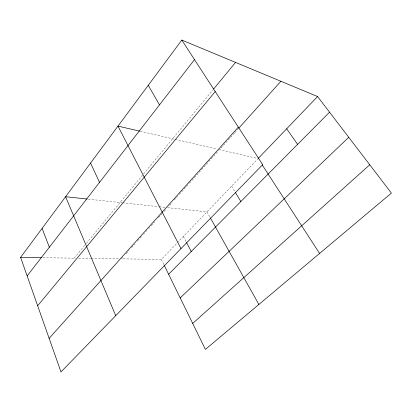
<?xml version="1.0" encoding="UTF-8"?>
<svg xmlns="http://www.w3.org/2000/svg" width="412" height="412" viewBox="0 0 412 412"><rect width="100%" height="100%" fill="white"/><g stroke="black" fill="none" stroke-linecap="round" stroke-linejoin="round"><path stroke-width="0.31" stroke-dasharray="2.06 1.54" d="M74.186 258.149L84.774 245.31M86.402 243.332L143.16 174.487M143.567 173.993L212.777 90.048M122.802 257.418L121.53 258.839L161.36 259.421L257.654 159.032M126.206 253.627L129.183 250.311M131.737 247.468L134.714 244.151M137.69 240.829L139.817 238.46M140.245 237.987L141.522 236.565M143.649 234.196L144.499 233.249M146.203 231.348L147.053 230.401M148.758 228.5L149.608 227.553M151.312 225.658L154.716 221.862M158.553 217.593L160.253 215.692M160.68 215.219L161.957 213.797M164.089 211.423L166.216 209.049M169.61 205.269L172.154 202.436M174.271 200.072L177.665 196.297M179.359 194.407L189.103 183.551M189.525 183.077L218.684 150.596M234.438 133.04L219.539 149.638L257.474 158.424M234.861 132.566L238.265 128.776M42.925 257.696L75.442 258.17M78.594 258.216L90.558 258.391M91.186 258.396L118.996 258.803M88.374 199.161L121.926 202.75M122.56 202.817L158.641 206.68M159.269 206.747L165.598 207.421M167.493 207.627L206.989 211.85L210.032 217.284M140.332 131.284L174.451 139.189M175.064 139.328L217.052 149.062M231.606 186.183L234.907 191.668M183.376 236.473L186.286 242.04M161.36 259.421L163.878 264.561"/><path stroke-width="0.62" d="M181.816 40.062L262.671 164.661L60.976 371.938L20.6 257.371L181.816 40.062L317.59 96.542L391.4 193.099L205.408 349.402L164.156 265.132M27.141 275.937L194.505 59.616M213.591 89.059L235.556 62.418M37.657 305.766L215.229 91.546M49.141 338.355L238.327 127.148M238.692 128.302L280.896 81.277M258.092 158.569L317.59 96.542M168.632 274.274L329.548 112.188M180.209 297.917L348.768 137.33M192.698 323.435L369.76 164.795M20.6 257.371L41.653 257.675M87.112 199.027L65.59 196.725L115.736 315.664M139.709 131.14L117.981 126.103L180.976 248.616M286.67 128.781L297.608 144.36M262.248 164.975L319.594 253.442M235.566 192.764L240.84 201.54M148.248 85.31L159.49 104.875M210.336 217.824L258.88 304.468M186.579 242.596L191.235 251.505M90.558 163.07L99.519 182.387M42.101 228.387L49.347 247.236"/></g></svg>
